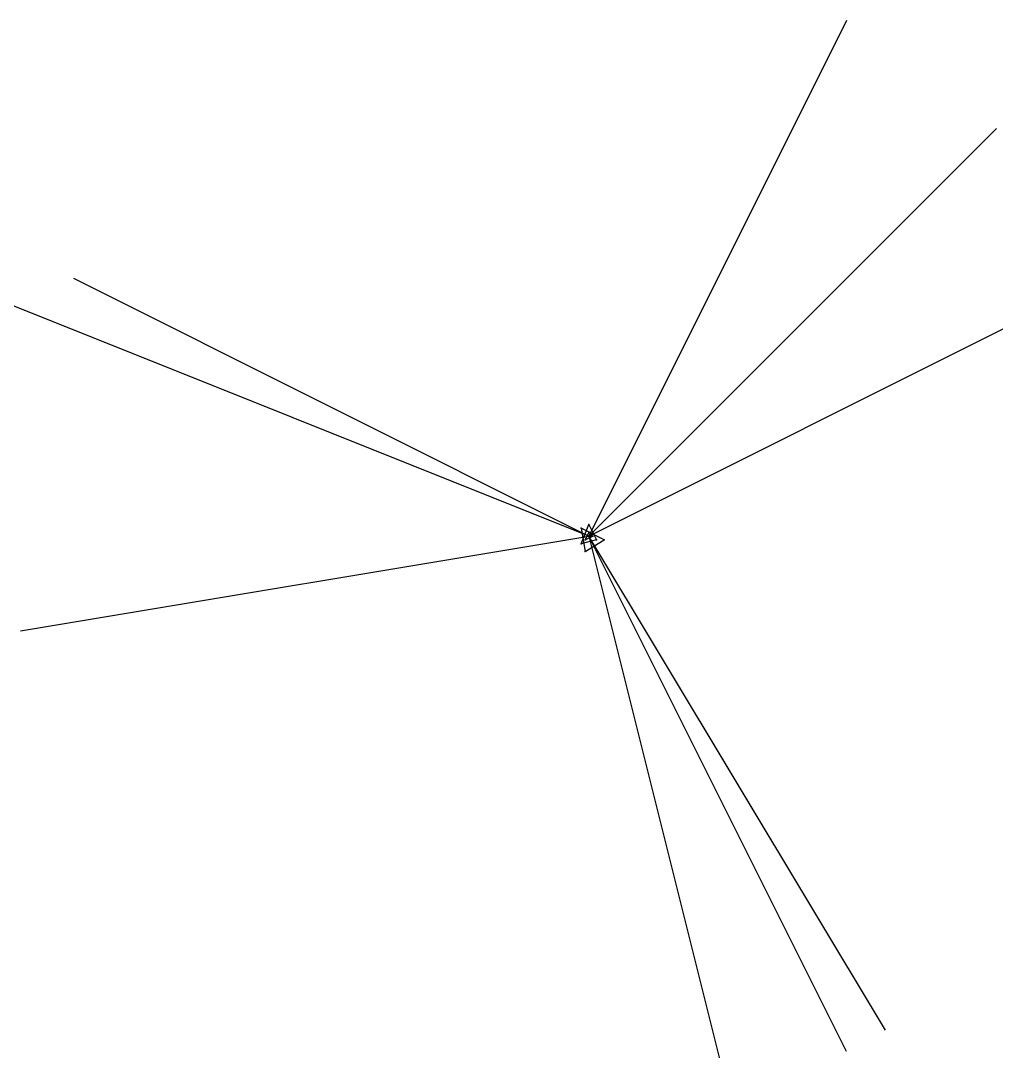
# Model space of a CAD drawing. Header units: millimetres. Extents: x -148 to 106, y -134 to 134.
import ezdxf

# ---------------------------------------------------------------- set-up
doc = ezdxf.new("R2010")
doc.units = ezdxf.units.MM
doc.layers.get('0').update_dxf_attribs({"true_color": 0xffffff})
doc.layers.add('1', color=2, linetype='Continuous', true_color=0xffff00)
doc.layers.add('2', color=1, linetype='Continuous', true_color=0xff0000)

msp = doc.modelspace()

# ---------------------------------------------------------------- linework, layer by layer
for p, q in [((106.07, 106.07), (0, 0)), ((-134.16, 67.08), (0, 0)), ((0, 1), (-1, -1)), ((-1, -1), (1, 0)), ((1, 0), (0, 1)), ((67.08, -134.16), (0, 0)), ((0, 0), (0.7, 0))]:
    msp.add_line(p, q)
for centre in [(-0.4, 0.2), (0.5, 0.5), (0.2, -0.4)]:
    msp.add_circle(centre, 0.0455)
for p in [(0, 1), (1, 0), (-1, -1), (0.2, -0.4)]:
    msp.add_point(p)
at = {"layer": '1'}
for p, q in [((-2, -2), (0, 3)), ((0, 3), (2, -1)), ((2, -1), (-2, -2))]:
    msp.add_line(p, q, dxfattribs=at)
for direction in [(-0.928477, 0.371391), (0.894427, 0.447214), (0.242536, -0.970143)]:
    msp.add_ray((0, 0), direction, dxfattribs=at)
for p in [(0, 3), (-2, -2), (2, -1)]:
    msp.add_point(p, dxfattribs=at)
at = {"layer": '2'}
for p, q in [((67.08, 134.16), (0, 0)), ((-147.96, -24.66), (0, 0)), ((4, -1), (-2, 2)), ((-2, 2), (-1, -4)), ((77.17, -128.62), (0, 0)), ((-1, -4), (4, -1))]:
    msp.add_line(p, q, dxfattribs=at)
for p in [(-2, 2), (4, -1), (-1, -4)]:
    msp.add_point(p, dxfattribs=at)

doc.saveas('drawing.dxf')
